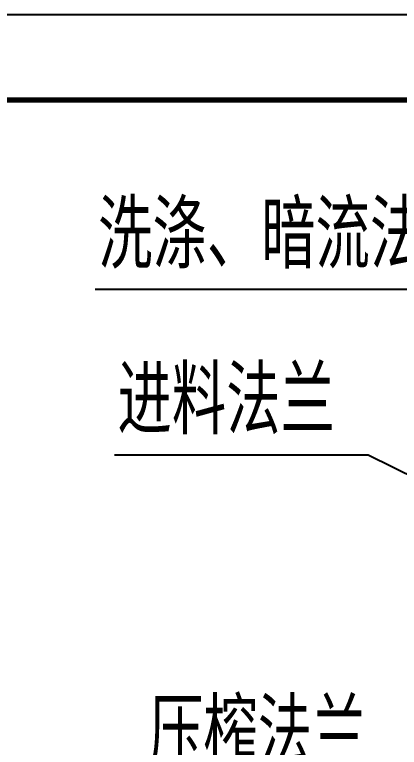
# Model space of a CAD drawing. Header units: millimetres. Extents: x -11880 to 11880, y -8400 to 8400.
# Drawn here: x 3925 to 5728, y 4969 to 8400 of the extents above; entities that cross this region are included whole.
import ezdxf

# ---------------------------------------------------------------- set-up
doc = ezdxf.new("R2010")
doc.units = ezdxf.units.MM
for name, color, linetype, lineweight in [('CAXA0', 7, 'Continuous', 70), ('CAXA3', 7, 'Continuous', 25), ('CAXA4', 3, 'Continuous', 25)]:
    doc.layers.add(name, color=color, linetype=linetype, lineweight=lineweight)
doc.styles.add('标准', font='', dxfattribs={"width": 0.667})
doc.styles.get('标准').set_extended_font_data('SimSun')

# ---------------------------------------------------------------- blocks, each defined once
blk = doc.blocks.new('*D43')
at = {"layer": 'CAXA4', "linetype": 'Continuous', "lineweight": 25}
blk.add_hatch(color=0, dxfattribs=at).paths.add_polyline_path([(6936.2, 6249.2), (6862.6, 6392.6), (6829.6, 6370.1)], flags=0)
at = {"layer": 'CAXA4', "color": 0, "linetype": 'Continuous', "lineweight": 25}
for p, q in [((6347.8, 7112.4), (4302, 7112.4)), ((6936.2, 6249.2), (6347.8, 7112.4))]:
    blk.add_line(p, q, dxfattribs=at)
at = {"layer": 'CAXA4', "color": 0, "linetype": 'Continuous', "lineweight": 25, "insert": (4316, 7521), "char_height": 280, "attachment_point": 1, "style": '标准'}
blk.add_mtext('\\fSimSun|b0|i0|p34;洗涤、暗流法兰', dxfattribs=at)
blk = doc.blocks.new('*D44')
at = {"layer": 'CAXA4', "linetype": 'Continuous', "lineweight": 25}
blk.add_hatch(color=0, dxfattribs=at).paths.add_polyline_path([(7601.2, 5349.2), (7466.3, 5437.4), (7448.7, 5401.5)], flags=0)
at = {"layer": 'CAXA4', "color": 0, "linetype": 'Continuous', "lineweight": 25}
for p, q in [((5581, 6337), (4392.7, 6337)), ((7601.2, 5349.2), (5581, 6337))]:
    blk.add_line(p, q, dxfattribs=at)
at = {"layer": 'CAXA4', "color": 0, "linetype": 'Continuous', "lineweight": 25, "insert": (4406.7, 6745.6), "char_height": 280, "attachment_point": 1, "style": '标准'}
blk.add_mtext('\\fSimSun|b0|i0|p34;进料法兰', dxfattribs=at)
blk = doc.blocks.new('*D45')
at = {"layer": 'CAXA4', "linetype": 'Continuous', "lineweight": 25}
blk.add_hatch(color=0, dxfattribs=at).paths.add_polyline_path([(6622.5, 4386.7), (6485.6, 4471.9), (6468.8, 4435.5)], flags=0)
at = {"layer": 'CAXA4', "color": 0, "linetype": 'Continuous', "lineweight": 25}
for p, q in [((5772.6, 4778.9), (4540.9, 4778.9)), ((6622.5, 4386.7), (5772.6, 4778.9))]:
    blk.add_line(p, q, dxfattribs=at)
at = {"layer": 'CAXA4', "color": 0, "linetype": 'Continuous', "lineweight": 25, "insert": (4554.9, 5187.5), "char_height": 280, "attachment_point": 1, "style": '标准'}
blk.add_mtext('\\fSimSun|b0|i0|p34;压榨法兰', dxfattribs=at)
blk = doc.blocks.new('CAXBLOCK303', base_point=(11480, -8000))
at = {"layer": 'CAXA0', "linetype": 'Continuous', "lineweight": 70}
blk.add_line((11480, 8000), (-10880, 8000), dxfattribs=at)
at = {"layer": 'CAXA3', "linetype": 'Continuous', "lineweight": 25}
blk.add_line((-11880, 8400), (11880, 8400), dxfattribs=at)

msp = doc.modelspace()

# ---------------------------------------------------------------- block references
at = {"layer": 'CAXA0'}
msp.add_blockref('CAXBLOCK303', (11480, -8000), dxfattribs=at)
at = {"layer": 'CAXA4', "linetype": 'Continuous', "lineweight": 70}
for name in ['*D43', '*D44', '*D45']:
    msp.add_blockref(name, (0, 0), dxfattribs=at)

doc.saveas('drawing.dxf')
